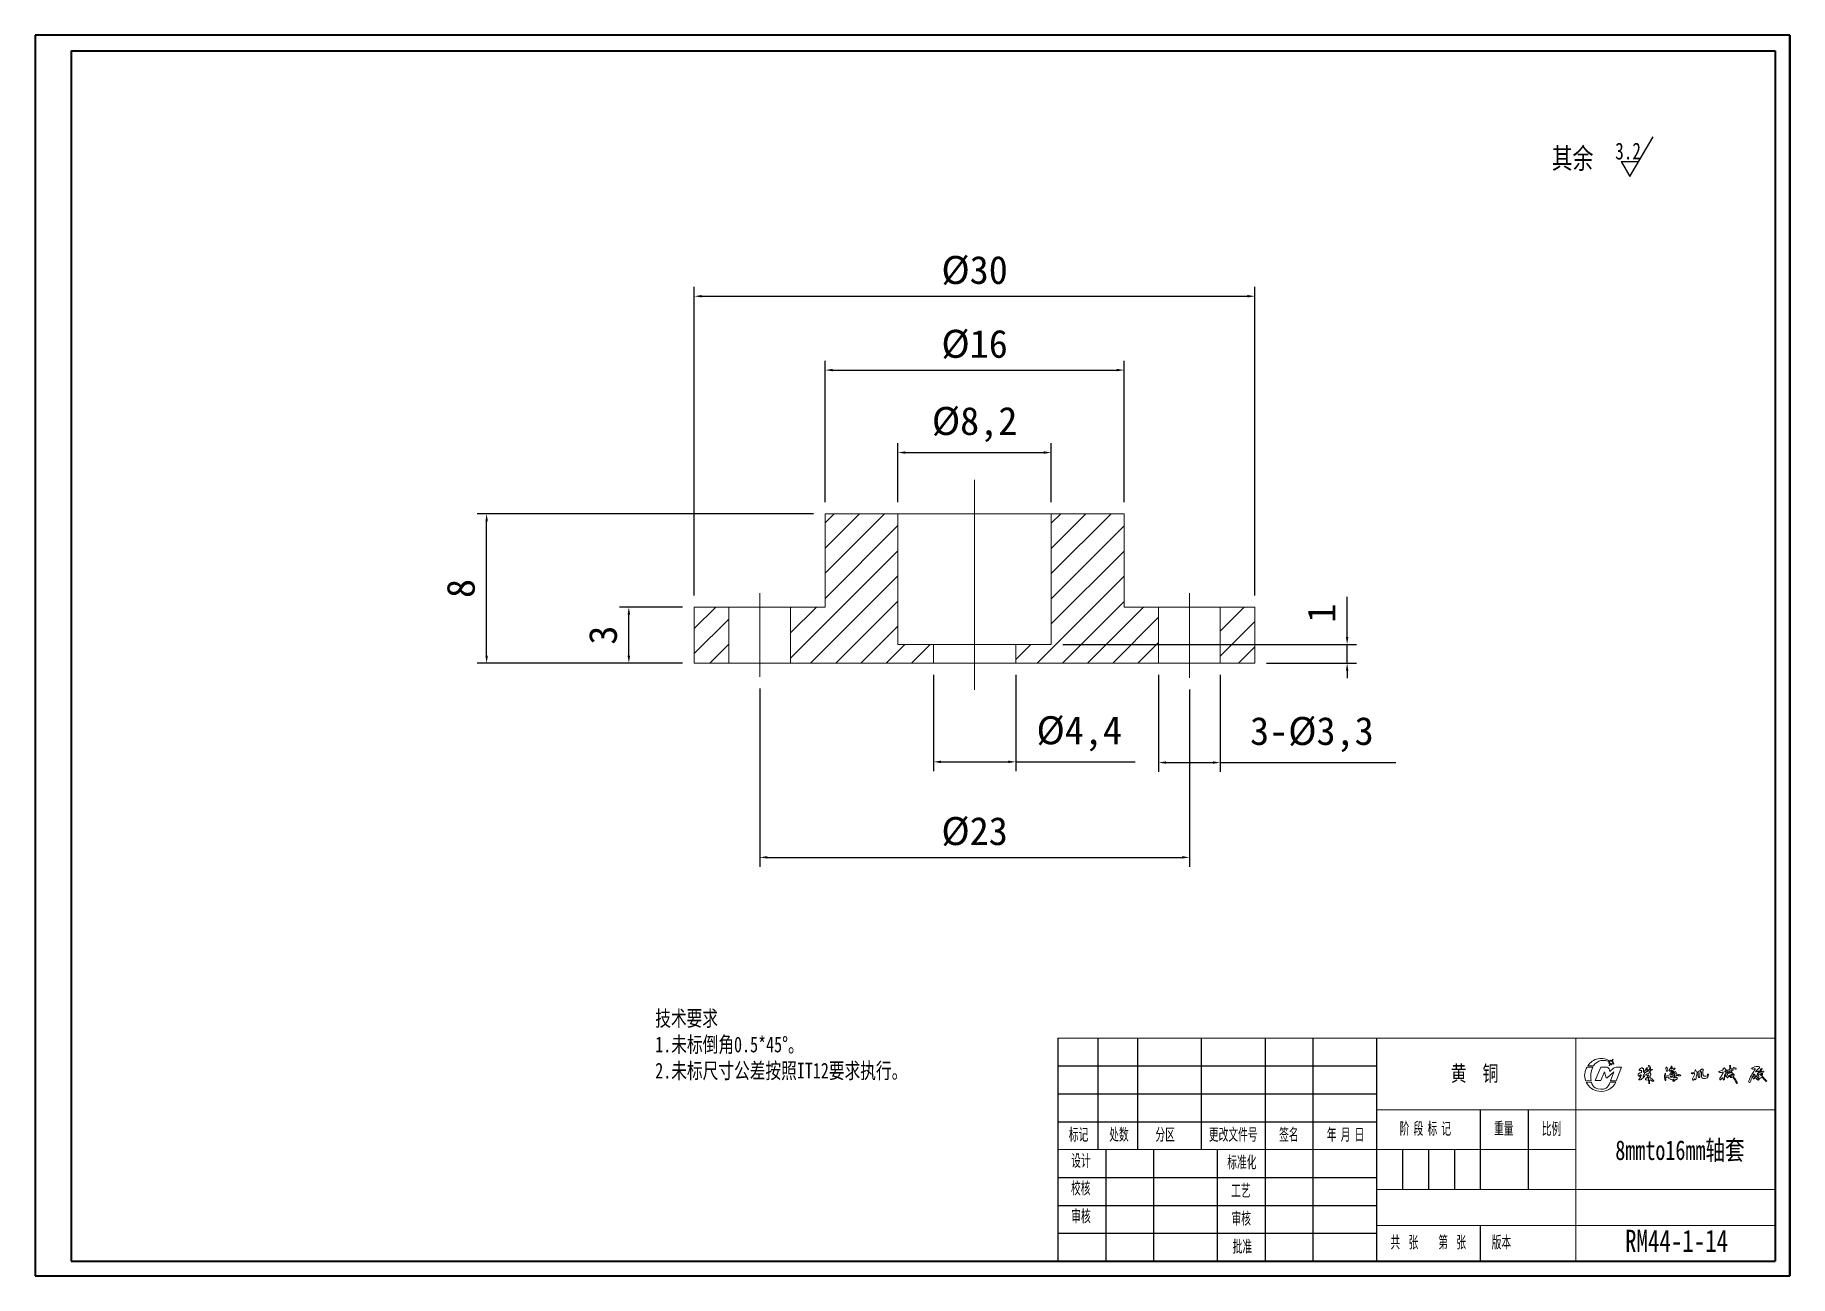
# Model space of a CAD drawing. Header units: millimetres. Extents: x 2140.8 to 2234.7, y 7.7 to 74.1.
import ezdxf

# ---------------------------------------------------------------- set-up
doc = ezdxf.new("R2010")
doc.units = ezdxf.units.MM
doc.header["$PDSIZE"] = -1
doc.linetypes.add('ACAD_ISO04W100', pattern=[30, 24, -3, 0, -3])
for name, color, linetype in [('10', 7, 'Continuous'), ('5', 7, 'Continuous'), ('9', 7, 'Continuous')]:
    doc.layers.add(name, color=color, linetype=linetype)
doc.layers.add('中心线', color=6, linetype='ACAD_ISO04W100', lineweight=0)
doc.layers.add('尺寸线', color=100, linetype='Continuous', lineweight=5)
doc.styles.add('SLDTEXTSTYLE1', font='TXT', dxfattribs={"width": 0.6, "bigfont": 'bigfont'})
doc.dimstyles.new('Annotative', dxfattribs={"dimscale": 0, "dimtxt": 2.5, "dimasz": 2.5, "dimexe": 1.25, "dimexo": 0.625, "dimtad": 1, "dimtxsty": 'Standard', "dimcen": 2.5, "dimadec": 0, "dimazin": 0, "dimtfac": 1, "dimtmove": 0, "dimatfit": 3, "dimfxl": 1, "dimarcsym": 0})

# ---------------------------------------------------------------- blocks, each defined once
blk = doc.blocks.new('*D104')
at = {"layer": 'Defpoints', "color": 0, "transparency": 16777216}
for p in [(2199.077, 56.2), (2183.077, 48.512), (2199.077, 48.512)]:
    blk.add_point(p, dxfattribs=at)
at = {"layer": '尺寸线', "color": 0, "lineweight": -2, "transparency": 16777216}
for p, q in [((2183.077, 49.137), (2183.077, 56.7)), ((2199.077, 49.137), (2199.077, 56.7)), ((2183.477, 56.2), (2198.677, 56.2))]:
    blk.add_line(p, q, dxfattribs=at)
at = {"layer": '尺寸线', "color": 0, "transparency": 16777216}
for points in [[(2183.477, 56.267), (2183.477, 56.133), (2183.077, 56.2)], [(2198.677, 56.267), (2198.677, 56.133), (2199.077, 56.2)]]:
    blk.add_solid(points, dxfattribs=at)
at = {"layer": '尺寸线', "color": 0, "transparency": 16777216, "insert": (2191.077, 57.575), "char_height": 1.5, "attachment_point": 5}
blk.add_mtext('%%C16', dxfattribs=at)
blk = doc.blocks.new('*D105')
at = {"layer": 'Defpoints', "color": 0, "transparency": 16777216}
for p in [(2195.177, 51.785), (2186.977, 48.512), (2195.177, 48.512)]:
    blk.add_point(p, dxfattribs=at)
at = {"layer": '尺寸线', "color": 0, "lineweight": -2, "transparency": 16777216}
for p, q in [((2186.977, 49.137), (2186.977, 52.285)), ((2187.377, 51.785), (2194.777, 51.785)), ((2195.177, 49.137), (2195.177, 52.285))]:
    blk.add_line(p, q, dxfattribs=at)
at = {"layer": '尺寸线', "color": 0, "transparency": 16777216}
for points in [[(2187.377, 51.852), (2187.377, 51.718), (2186.977, 51.785)], [(2194.777, 51.852), (2194.777, 51.718), (2195.177, 51.785)]]:
    blk.add_solid(points, dxfattribs=at)
at = {"layer": '尺寸线', "color": 0, "transparency": 16777216, "insert": (2191.077, 53.285), "char_height": 1.5, "attachment_point": 5}
blk.add_mtext('%%C8,2', dxfattribs=at)
blk = doc.blocks.new('*D108')
at = {"layer": 'Defpoints', "color": 0, "transparency": 16777216}
for p in [(2188.877, 40.512), (2193.277, 40.512), (2193.277, 35.228)]:
    blk.add_point(p, dxfattribs=at)
at = {"layer": '尺寸线', "color": 0, "lineweight": -2, "transparency": 16777216}
for p, q in [((2188.877, 39.887), (2188.877, 34.728)), ((2193.277, 39.887), (2193.277, 34.728)), ((2189.277, 35.228), (2192.877, 35.228)), ((2193.277, 35.228), (2199.677, 35.228))]:
    blk.add_line(p, q, dxfattribs=at)
at = {"layer": '尺寸线', "color": 0, "transparency": 16777216}
for points in [[(2189.277, 35.295), (2189.277, 35.161), (2188.877, 35.228)], [(2192.877, 35.295), (2192.877, 35.161), (2193.277, 35.228)]]:
    blk.add_solid(points, dxfattribs=at)
at = {"layer": '尺寸线', "color": 0, "transparency": 16777216, "insert": (2196.677, 36.728), "char_height": 1.5, "attachment_point": 5}
blk.add_mtext('%%C4,4', dxfattribs=at)
blk = doc.blocks.new('*D106')
at = {"layer": 'Defpoints', "color": 0, "transparency": 16777216}
for p in [(2200.927, 40.512), (2204.227, 40.512), (2204.227, 35.189)]:
    blk.add_point(p, dxfattribs=at)
at = {"layer": '尺寸线', "color": 0, "lineweight": -2, "transparency": 16777216}
for p, q in [((2200.927, 39.887), (2200.927, 34.689)), ((2204.227, 39.887), (2204.227, 34.689)), ((2201.327, 35.189), (2203.827, 35.189)), ((2204.227, 35.189), (2213.627, 35.189))]:
    blk.add_line(p, q, dxfattribs=at)
at = {"layer": '尺寸线', "color": 0, "transparency": 16777216}
for points in [[(2201.327, 35.256), (2201.327, 35.123), (2200.927, 35.189)], [(2203.827, 35.256), (2203.827, 35.123), (2204.227, 35.189)]]:
    blk.add_solid(points, dxfattribs=at)
at = {"layer": '尺寸线', "color": 0, "transparency": 16777216, "insert": (2209.127, 36.689), "char_height": 1.5, "attachment_point": 5}
blk.add_mtext('3-%%C3,3', dxfattribs=at)
blk = doc.blocks.new('*D112')
at = {"layer": 'Defpoints', "color": 0, "transparency": 16777216}
for p in [(2179.577, 39.778), (2202.577, 39.731), (2202.577, 30.116)]:
    blk.add_point(p, dxfattribs=at)
at = {"layer": '尺寸线', "color": 0, "lineweight": -2, "transparency": 16777216}
for p, q in [((2179.577, 39.153), (2179.577, 29.616)), ((2202.577, 39.106), (2202.577, 29.616)), ((2179.977, 30.116), (2202.177, 30.116))]:
    blk.add_line(p, q, dxfattribs=at)
at = {"layer": '尺寸线', "color": 0, "transparency": 16777216}
for points in [[(2179.977, 30.182), (2179.977, 30.049), (2179.577, 30.116)], [(2202.177, 30.182), (2202.177, 30.049), (2202.577, 30.116)]]:
    blk.add_solid(points, dxfattribs=at)
at = {"layer": '尺寸线', "color": 0, "transparency": 16777216, "insert": (2191.077, 31.491), "char_height": 1.5, "attachment_point": 5}
blk.add_mtext('%%C23', dxfattribs=at)
blk = doc.blocks.new('*D111')
at = {"layer": 'Defpoints', "color": 0, "transparency": 16777216}
for p in [(2206.077, 60.154), (2176.077, 43.512), (2206.077, 43.512)]:
    blk.add_point(p, dxfattribs=at)
at = {"layer": '尺寸线', "color": 0, "lineweight": -2, "transparency": 16777216}
for p, q in [((2176.077, 44.137), (2176.077, 60.654)), ((2176.477, 60.154), (2205.677, 60.154)), ((2206.077, 44.137), (2206.077, 60.654))]:
    blk.add_line(p, q, dxfattribs=at)
at = {"layer": '尺寸线', "color": 0, "transparency": 16777216}
for points in [[(2176.477, 60.221), (2176.477, 60.087), (2176.077, 60.154)], [(2205.677, 60.221), (2205.677, 60.087), (2206.077, 60.154)]]:
    blk.add_solid(points, dxfattribs=at)
at = {"layer": '尺寸线', "color": 0, "transparency": 16777216, "insert": (2191.077, 61.529), "char_height": 1.5, "attachment_point": 5}
blk.add_mtext('%%C30', dxfattribs=at)
blk = doc.blocks.new('*D117')
at = {"layer": 'Defpoints', "color": 0, "transparency": 16777216}
for p in [(2164.963, 48.512), (2183.077, 48.512), (2176.077, 40.512)]:
    blk.add_point(p, dxfattribs=at)
at = {"layer": '尺寸线', "color": 0, "lineweight": -2, "transparency": 16777216}
for p, q in [((2182.452, 48.512), (2164.463, 48.512)), ((2164.963, 40.912), (2164.963, 48.112)), ((2175.452, 40.512), (2164.463, 40.512))]:
    blk.add_line(p, q, dxfattribs=at)
at = {"layer": '尺寸线', "color": 0, "transparency": 16777216}
for points in [[(2164.897, 48.112), (2165.03, 48.112), (2164.963, 48.512)], [(2164.897, 40.912), (2165.03, 40.912), (2164.963, 40.512)]]:
    blk.add_solid(points, dxfattribs=at)
at = {"layer": '尺寸线', "color": 0, "transparency": 16777216, "insert": (2163.588, 44.512), "char_height": 1.5, "attachment_point": 5, "rotation": 90}
blk.add_mtext('8', dxfattribs=at)
blk = doc.blocks.new('*D118')
at = {"layer": 'Defpoints', "color": 0, "transparency": 16777216}
for p in [(2172.573, 43.512), (2176.077, 43.512), (2176.077, 40.512)]:
    blk.add_point(p, dxfattribs=at)
at = {"layer": '尺寸线', "color": 0, "lineweight": -2, "transparency": 16777216}
for p, q in [((2175.452, 43.512), (2172.073, 43.512)), ((2172.573, 40.912), (2172.573, 43.112)), ((2175.452, 40.512), (2172.073, 40.512))]:
    blk.add_line(p, q, dxfattribs=at)
at = {"layer": '尺寸线', "color": 0, "transparency": 16777216}
for points in [[(2172.507, 43.112), (2172.64, 43.112), (2172.573, 43.512)], [(2172.507, 40.912), (2172.64, 40.912), (2172.573, 40.512)]]:
    blk.add_solid(points, dxfattribs=at)
at = {"layer": '尺寸线', "color": 0, "transparency": 16777216, "insert": (2171.198, 42.012), "char_height": 1.5, "attachment_point": 5, "rotation": 90}
blk.add_mtext('3', dxfattribs=at)
blk = doc.blocks.new('*D116')
at = {"layer": 'Defpoints', "color": 0, "transparency": 16777216}
for p in [(2195.177, 41.512), (2211.013, 41.512), (2206.077, 40.512)]:
    blk.add_point(p, dxfattribs=at)
at = {"layer": '尺寸线', "color": 0, "lineweight": -2, "transparency": 16777216}
for p, q in [((2211.013, 41.912), (2211.013, 44.062)), ((2195.802, 41.512), (2211.513, 41.512)), ((2211.013, 40.512), (2211.013, 41.512)), ((2206.702, 40.512), (2211.513, 40.512)), ((2211.013, 40.112), (2211.013, 39.712))]:
    blk.add_line(p, q, dxfattribs=at)
at = {"layer": '尺寸线', "color": 0, "transparency": 16777216}
for points in [[(2210.947, 41.912), (2211.08, 41.912), (2211.013, 41.512)], [(2210.947, 40.112), (2211.08, 40.112), (2211.013, 40.512)]]:
    blk.add_solid(points, dxfattribs=at)
at = {"layer": '尺寸线', "color": 0, "transparency": 16777216, "insert": (2209.638, 43.187), "char_height": 1.5, "attachment_point": 5, "rotation": 90}
blk.add_mtext('1', dxfattribs=at)

msp = doc.modelspace()

# ---------------------------------------------------------------- hatches: boundary and pattern name
h = msp.add_hatch()
h.set_pattern_fill('ANSI31', color=4, scale=0.3)
h.paths.add_polyline_path([(2186.977, 48.512), (2183.077, 48.512), (2183.077, 43.512), (2181.227, 43.512), (2181.227, 40.512), (2188.877, 40.512), (2188.877, 41.512), (2186.977, 41.512)])
h.paths.add_polyline_path([(2177.927, 43.512), (2176.077, 43.512), (2176.077, 40.512), (2177.927, 40.512)])
h.paths.add_polyline_path([(2200.927, 43.512), (2199.077, 43.512), (2199.077, 48.512), (2195.177, 48.512), (2195.177, 41.512), (2193.277, 41.512), (2193.277, 40.512), (2200.927, 40.512)])
h.paths.add_polyline_path([(2206.077, 43.512), (2204.227, 43.512), (2204.227, 40.512), (2206.077, 40.512)])

# ---------------------------------------------------------------- linework, layer by layer
for p, q in [((2226.149, 66.566), (2227.394, 68.683)), ((2225.679, 67.364), (2226.149, 66.566)), ((2225.679, 67.364), (2226.618, 67.364))]:
    msp.add_line(p, q)
at = {"color": 7, "linetype": 'Continuous', "lineweight": 15}
for p, q in [((2183.077, 43.512), (2183.077, 48.512)), ((2183.077, 48.512), (2186.977, 48.512)), ((2186.977, 41.512), (2186.977, 48.512)), ((2186.977, 48.512), (2195.177, 48.512)), ((2195.177, 48.512), (2195.177, 41.512)), ((2195.177, 48.512), (2199.077, 48.512)), ((2199.077, 48.512), (2199.077, 43.512)), ((2176.077, 40.512), (2176.077, 43.512)), ((2176.077, 43.512), (2183.077, 43.512)), ((2177.927, 43.512), (2177.927, 40.512)), ((2181.227, 43.512), (2177.927, 43.512)), ((2181.227, 40.512), (2181.227, 43.512)), ((2199.077, 43.512), (2200.927, 43.512)), ((2200.927, 43.512), (2204.227, 43.512)), ((2200.927, 40.512), (2200.927, 43.512)), ((2204.227, 43.512), (2204.227, 40.512)), ((2204.227, 43.512), (2206.077, 43.512)), ((2206.077, 43.512), (2206.077, 40.512)), ((2186.977, 41.512), (2188.877, 41.512)), ((2188.877, 40.512), (2188.877, 41.512)), ((2188.877, 41.512), (2193.277, 41.512)), ((2193.277, 41.512), (2193.277, 40.512)), ((2193.277, 41.512), (2195.177, 41.512)), ((2188.877, 40.512), (2176.077, 40.512)), ((2177.927, 40.512), (2181.227, 40.512)), ((2193.277, 40.512), (2188.877, 40.512)), ((2200.927, 40.512), (2193.277, 40.512)), ((2204.227, 40.512), (2200.927, 40.512)), ((2206.077, 40.512), (2204.227, 40.512))]:
    msp.add_line(p, q, dxfattribs=at)
at = {"layer": '10', "color": 7, "lineweight": 15}
for p, q in [((2223.255, 20.441), (2223.255, 14.47)), ((2212.593, 16.603), (2233.918, 16.603)), ((2195.533, 14.47), (2223.255, 14.47)), ((2223.255, 14.47), (2223.255, 8.499)), ((2212.593, 12.338), (2233.918, 12.338)), ((2212.593, 10.415), (2233.918, 10.415))]:
    msp.add_line(p, q, dxfattribs=at)
at = {"layer": '5', "color": 7, "lineweight": 15}
for p, q in [((2195.533, 20.441), (2233.918, 20.441)), ((2195.533, 20.441), (2233.918, 20.441)), ((2223.853, 18.887), (2224.162, 18.887)), ((2224.199, 18.959), (2223.9, 18.959)), ((2224.286, 18.162), (2224.583, 18.883)), ((2224.583, 18.883), (2224.886, 18.883)), ((2225.005, 19.1), (2225.072, 19.145)), ((2225.089, 19.094), (2225.006, 19.094)), ((2225.028, 18.787), (2225.068, 18.646)), ((2225.042, 18.978), (2225.089, 19.094)), ((2225.131, 19.073), (2225.047, 18.975)), ((2225.068, 18.646), (2225.271, 18.835)), ((2225.095, 19.193), (2225.104, 19.256)), ((2225.118, 19.259), (2225.153, 19.198)), ((2225.169, 19.007), (2225.131, 19.073)), ((2225.153, 19.198), (2225.245, 19.311)), ((2225.281, 19.044), (2225.183, 19.078)), ((2225.183, 19.078), (2225.183, 19.011)), ((2225.25, 19.308), (2225.194, 19.178)), ((2225.194, 19.178), (2225.266, 19.177)), ((2225.268, 19.171), (2225.214, 19.131)), ((2225.214, 19.131), (2225.288, 19.056)), ((2225.404, 18.883), (2225.704, 18.883)), ((2225.704, 18.883), (2225.405, 18.16)), ((2228.08, 18.88), (2228.098, 18.89)), ((2228.098, 18.89), (2228.117, 18.88)), ((2228.348, 18.831), (2228.345, 18.809)), ((2228.382, 18.86), (2228.348, 18.831)), ((2228.365, 18.941), (2228.386, 18.937)), ((2231.136, 18.763), (2231.137, 18.811)), ((2231.476, 18.948), (2231.483, 18.967)), ((2231.486, 18.927), (2231.476, 18.948)), ((2231.496, 18.858), (2231.486, 18.927)), ((2231.558, 18.789), (2231.574, 18.774)), ((2231.703, 18.861), (2231.693, 18.84)), ((2231.693, 18.84), (2231.71, 18.82)), ((2231.834, 18.804), (2231.825, 18.828)), ((2233.204, 18.815), (2233.218, 18.797)), ((2224.078, 18.163), (2223.771, 18.161)), ((2223.814, 18.082), (2224.09, 18.082)), ((2224.584, 18.162), (2224.286, 18.162)), ((2224.786, 18.639), (2224.584, 18.162)), ((2224.872, 18.313), (2224.786, 18.639)), ((2224.935, 18.313), (2224.872, 18.313)), ((2225.294, 18.629), (2224.935, 18.313)), ((2225.083, 18.082), (2225.386, 18.082)), ((2225.106, 18.16), (2225.294, 18.629)), ((2225.405, 18.16), (2225.106, 18.16)), ((2226.624, 18.205), (2226.63, 18.224)), ((2226.693, 18.463), (2226.685, 18.452)), ((2226.724, 18.414), (2226.71, 18.371)), ((2226.72, 18.343), (2226.755, 18.446)), ((2226.746, 18.593), (2226.764, 18.604)), ((2226.774, 18.693), (2226.756, 18.703)), ((2226.881, 18.608), (2226.901, 18.605)), ((2226.886, 18.404), (2226.899, 18.421)), ((2226.899, 18.421), (2226.921, 18.419)), ((2226.996, 18.204), (2226.982, 18.22)), ((2227.005, 18.465), (2227.004, 18.485)), ((2227.025, 18.457), (2227.005, 18.465)), ((2227.034, 18.733), (2227.043, 18.716)), ((2227.136, 18.445), (2227.124, 18.458)), ((2227.128, 18.306), (2227.133, 18.214)), ((2227.141, 18.33), (2227.141, 18.344)), ((2227.148, 18.171), (2227.141, 18.33)), ((2227.164, 18.006), (2227.153, 18.022)), ((2227.179, 18.693), (2227.16, 18.701)), ((2227.204, 18.03), (2227.203, 18.011)), ((2227.268, 18.718), (2227.249, 18.709)), ((2227.431, 18.154), (2227.423, 18.138)), ((2228.034, 18.552), (2228.049, 18.561)), ((2228.053, 18.172), (2228.035, 18.174)), ((2228.052, 18.315), (2228.05, 18.295)), ((2228.07, 18.327), (2228.052, 18.315)), ((2228.066, 18.188), (2228.053, 18.172)), ((2228.228, 18.341), (2228.214, 18.354)), ((2228.228, 18.319), (2228.228, 18.341)), ((2228.359, 18.501), (2228.366, 18.492)), ((2228.405, 18.642), (2228.372, 18.515)), ((2228.385, 18.342), (2228.396, 18.359)), ((2228.395, 18.706), (2228.389, 18.722)), ((2228.403, 18.403), (2228.418, 18.413)), ((2228.405, 18.558), (2228.417, 18.614)), ((2228.443, 18.569), (2228.418, 18.551)), ((2228.428, 18.543), (2228.441, 18.553)), ((2228.449, 18.554), (2228.458, 18.546)), ((2228.452, 18.145), (2228.452, 18.165)), ((2228.532, 18.497), (2228.525, 18.451)), ((2228.539, 18.424), (2228.552, 18.526)), ((2228.603, 18.226), (2228.584, 18.22)), ((2228.673, 18.256), (2228.666, 18.236)), ((2228.678, 18.312), (2228.687, 18.297)), ((2228.865, 18.447), (2228.862, 18.426)), ((2229.435, 18.538), (2229.424, 18.55)), ((2229.542, 18.538), (2229.514, 18.524)), ((2229.542, 18.191), (2229.524, 18.186)), ((2229.609, 18.541), (2229.59, 18.552)), ((2229.624, 18.264), (2229.604, 18.265)), ((2229.612, 18.515), (2229.609, 18.541)), ((2229.628, 18.237), (2229.624, 18.264)), ((2229.632, 18.725), (2229.637, 18.748)), ((2229.637, 18.748), (2229.659, 18.748)), ((2229.674, 18.226), (2229.653, 18.215)), ((2229.738, 18.625), (2229.757, 18.606)), ((2229.804, 18.656), (2229.799, 18.633)), ((2229.836, 18.335), (2229.859, 18.333)), ((2229.903, 18.601), (2229.915, 18.621)), ((2229.948, 18.655), (2229.964, 18.644)), ((2231.019, 18.219), (2231.002, 18.202)), ((2231.137, 18.311), (2231.133, 18.333)), ((2231.179, 18.213), (2231.166, 18.196)), ((2231.239, 18.615), (2231.257, 18.608)), ((2231.271, 18.537), (2231.255, 18.532)), ((2231.294, 18.745), (2231.294, 18.725)), ((2231.362, 18.628), (2231.306, 18.569)), ((2231.344, 18.368), (2231.325, 18.379)), ((2231.367, 18.314), (2231.346, 18.319)), ((2231.356, 18.555), (2231.388, 18.589)), ((2231.476, 18.683), (2231.42, 18.666)), ((2231.47, 18.638), (2231.5, 18.643)), ((2231.477, 18.437), (2231.472, 18.458)), ((2231.474, 18.562), (2231.474, 18.58)), ((2231.585, 18.701), (2231.476, 18.683)), ((2231.502, 18.376), (2231.485, 18.366)), ((2231.538, 18.415), (2231.502, 18.376)), ((2231.505, 18.642), (2231.524, 18.624)), ((2231.528, 18.368), (2231.564, 18.375)), ((2231.551, 18.48), (2231.548, 18.475)), ((2231.549, 18.575), (2231.573, 18.581)), ((2231.64, 18.512), (2231.643, 18.488)), ((2231.643, 18.488), (2231.663, 18.471)), ((2231.678, 18.533), (2231.699, 18.528)), ((2231.704, 18.418), (2231.692, 18.4)), ((2231.893, 18.012), (2231.872, 18.007)), ((2232.834, 18.485), (2232.828, 18.502)), ((2232.83, 18.332), (2232.834, 18.355)), ((2232.859, 18.297), (2232.83, 18.332)), ((2232.872, 18.632), (2232.894, 18.628)), ((2232.948, 18.297), (2232.93, 18.282)), ((2232.975, 18.553), (2232.966, 18.529)), ((2233.13, 18.554), (2233.108, 18.555)), ((2233.161, 18.672), (2233.152, 18.649)), ((2233.152, 18.649), (2233.16, 18.632)), ((2233.293, 18.666), (2233.309, 18.648))]:
    msp.add_line(p, q, dxfattribs=at)
for centre, radius, start, end in [((2224.573, 18.439), 0.848, 148.10678, 199.0712), ((2224.606, 18.52), 0.832, 53.99854, 148.11308), ((2225.079, 18.413), 1.032, 152.64769, 194.03749), ((2224.726, 18.626), 0.623, 56.30183, 147.72417), ((2224.896, 18.745), 0.139, 17.84837, 94.25997), ((2225.006, 19.097), 0.00295, 123.59808, 270), ((2225.045, 18.977), 0.00295, 158.25924, 319.48501), ((2225.111, 19.255), 0.00738, 30.5695, 172.24527), ((2225.175, 19.011), 0.00738, 210.0475, 359.33925), ((2225.247, 19.309), 0.00295, 336.84757, 141.15035), ((2225.266, 19.174), 0.00295, 306.89987, 88.42974), ((2225.421, 18.628), 0.256, 93.88116, 125.93911), ((2225.283, 19.051), 0.00738, 250.62338, 44.9943), ((2226.697, 18.769), 0.0285, 90.16643, 177.15274), ((2226.756, 18.759), 0.0696, 95.00357, 146.77594), ((2226.786, 18.798), 0.0478, 40.56591, 139.98771), ((2226.691, 18.565), 0.295, 55.36323, 63.54781), ((2227.07, 18.899), 0.231, 203.40216, 213.911), ((2227.184, 18.641), 0.232, 131.13318, 152.18921), ((2227.067, 18.81), 0.0362, 71.26752, 170.74483), ((2226.862, 18.924), 0.243, 321.3255, 331.19696), ((2227.053, 18.828), 0.0307, 316.66988, 32.3132), ((2227.148, 18.948), 0.0276, 66.69586, 147.69693), ((2227.119, 18.92), 0.0428, 25.63936, 82.80869), ((2226.953, 18.814), 0.239, 356.13915, 31.29985), ((2227.155, 18.892), 0.0806, 12.6009, 87.89792), ((2227.148, 18.79), 0.0445, 288.53917, 10.41098), ((2227.098, 18.841), 0.152, 346.7386, 26.84101), ((2227.297, 18.797), 0.0513, 169.41921, 216.93768), ((2228.174, 18.844), 0.101, 159.05098, 196.84599), ((2228.384, 18.824), 0.307, 181.72603, 206.7303), ((2228.156, 18.88), 0.0394, 179.85433, 247.00262), ((2227.977, 18.746), 0.191, 4.16649, 30.95386), ((2228.484, 18.675), 0.234, 144.34957, 170.68907), ((2226.975, 19.55), 1.512, 330.76649, 333.99261), ((2227.237, 19.56), 1.286, 328.44852, 331.21479), ((2228.377, 18.863), 0.0627, 239.46341, 298.59173), ((2228.342, 18.909), 0.0634, 309.16772, 348.94294), ((2227.973, 18.724), 0.465, 21.79876, 27.21515), ((2228.41, 18.872), 0.0636, 267.65225, 307.84646), ((2228.509, 18.601), 0.228, 94.04097, 105.21873), ((2228.604, 18.421), 0.423, 99.23738, 105.30645), ((2228.533, 18.796), 0.0424, 29.98959, 85.48529), ((2228.442, 18.859), 0.134, 315.36404, 341.91805), ((2230.023, 18.737), 0.0509, 345.38413, 144.80873), ((2231.197, 18.775), 0.0695, 92.38317, 148.90354), ((2231.158, 18.774), 0.0791, 29.05936, 62.6982), ((2231.084, 18.602), 0.254, 34.18843, 55.84857), ((2231.493, 18.937), 0.0315, 21.32184, 108.17619), ((2232.059, 18.91), 0.565, 185.35467, 190.09043), ((2231.465, 18.792), 0.0424, 323.57903, 26.99106), ((2231.381, 18.867), 0.162, 356.92747, 29.94288), ((2231.88, 18.893), 0.339, 185.74219, 197.75807), ((2231.552, 18.905), 0.133, 279.60894, 299.35701), ((2231.631, 18.732), 0.0585, 35.28434, 103.784), ((2231.72, 18.685), 0.177, 53.71884, 95.69989), ((2231.841, 18.947), 0.182, 224.06332, 255.8517), ((2231.774, 18.832), 0.0663, 289.88514, 334.75238), ((2232.956, 18.34), 0.576, 103.38514, 121.96981), ((2232.715, 18.867), 0.0747, 211.526, 265.05364), ((2232.764, 18.919), 0.138, 246.3551, 266.49125), ((2232.837, 18.591), 0.207, 93.92541, 113.05638), ((2232.84, 18.747), 0.0537, 57.68166, 109.54099), ((2232.96, 18.511), 0.412, 86.6853, 109.38389), ((2233.082, 18.564), 0.312, 133.02447, 141.47338), ((2233, 18.775), 0.148, 59.89747, 96.25219), ((2232.921, 18.94), 0.181, 291.36547, 320.75735), ((2233.043, 18.868), 0.0464, 292.93388, 49.26034), ((2233.207, 18.761), 0.0545, 93.49946, 166.2315), ((2233.063, 18.822), 0.157, 317.14152, 350.82555), ((2224.58, 18.427), 0.84, 204.25819, 263.22268), ((2224.514, 18.142), 0.428, 188.07778, 239.36943), ((2224.617, 18.425), 0.843, 260.74299, 335.98713), ((2224.38, 18.305), 0.738, 312.06403, 342.41098), ((2226.647, 18.48), 0.0642, 111.73471, 250.43201), ((2226.475, 18.876), 0.368, 293.74076, 304.37866), ((2226.682, 18.531), 0.331, 259.91518, 270.87813), ((2226.534, 18.228), 0.212, 52.03613, 64.44068), ((2227.226, 17.793), 0.735, 135.77997, 144.14487), ((2226.696, 18.714), 0.0623, 115.88205, 173.9154), ((2226.688, 18.799), 0.0944, 235.55963, 273.09561), ((2226.947, 18.704), 0.418, 227.57647, 233.63482), ((2226.755, 18.459), 0.135, 94.00789, 122.49705), ((2226.709, 18.449), 0.025, 171.39316, 285.58996), ((2226.681, 18.282), 0.0826, 274.20871, 318.69402), ((2226.728, 18.831), 0.131, 254.45682, 282.35154), ((2226.712, 18.454), 0.0215, 67.96471, 152.63215), ((2226.703, 18.374), 0.00795, 236.67345, 342.78491), ((2226.628, 18.372), 0.097, 317.34984, 342.87309), ((2226.716, 18.416), 0.00795, 342.78491, 91.18323), ((2226.691, 18.589), 0.119, 284.42988, 294.48738), ((2226.741, 18.47), 0.0108, 338.4925, 93.47325), ((2226.998, 18.035), 0.319, 123.39982, 142.88236), ((2226.734, 18.451), 0.022, 345.40153, 40.67624), ((2226.65, 18.645), 0.121, 340.21454, 1.49825), ((2226.674, 18.677), 0.102, 343.75878, 9.03261), ((2226.487, 18.866), 0.657, 300.69424, 306.31765), ((2226.763, 18.468), 0.121, 317.22654, 337.38014), ((2226.856, 18.418), 0.0327, 262.75607, 335.03996), ((2227.045, 18.681), 0.179, 170.36434, 204.19773), ((2226.795, 18.756), 0.0854, 328.87571, 9.96208), ((2226.801, 18.48), 0.0943, 321.28638, 0.14287), ((2227.05, 18.164), 0.245, 125.14715, 135.17814), ((2226.932, 18.489), 0.0379, 96.06335, 192.77441), ((2226.795, 18.663), 0.121, 331.4243, 351.08691), ((2226.894, 18.396), 0.035, 295.09104, 39.4683), ((2226.969, 18.623), 0.0581, 117.42123, 158.79048), ((2226.98, 18.527), 0.0689, 90.76751, 143.3679), ((2226.885, 18.544), 0.0466, 338.26911, 30.74864), ((2226.997, 18.665), 0.0556, 126.9119, 170.0414), ((2226.697, 18.837), 0.295, 334.47962, 342.72974), ((2226.91, 18.749), 0.168, 294.24208, 316.26159), ((2226.771, 18.286), 0.221, 342.7667, 353.93769), ((2227.026, 18.25), 0.0374, 96.00648, 160.44021), ((2227.057, 18.465), 0.268, 256.86891, 284.61724), ((2227.078, 18.399), 0.114, 99.81165, 131.03223), ((2226.727, 18.578), 0.414, 315.43317, 324.4382), ((2227.074, 18.53), 0.0873, 235.83347, 305.07277), ((2227.249, 18.418), 0.305, 127.31067, 135.32762), ((2227.156, 18.7), 0.126, 145.51709, 164.82413), ((2227.111, 18.585), 0.147, 93.20974, 117.52757), ((2227.087, 18.483), 0.0398, 72.56929, 135.4047), ((2227.026, 18.764), 0.11, 290.38055, 312.91964), ((2228.381, 17.264), 1.698, 138.66815, 140.81882), ((2227.102, 18.589), 0.0679, 267.43343, 338.97668), ((2227.108, 18.768), 0.0848, 264.95169, 308.03305), ((2227.151, 18.668), 0.0808, 81.92744, 126.67163), ((2227.032, 18.46), 0.105, 314.20692, 351.58046), ((2227.091, 18.342), 0.0275, 312.80177, 359.72413), ((2227.12, 18.324), 0.01, 191.77564, 274.76943), ((2227.131, 18.338), 0.0121, 30.37273, 163.99607), ((2227.12, 18.306), 0.00795, 3.57579, 82.82114), ((2227.126, 18.214), 0.00795, 264.40984, 3.57579), ((2226.398, 18.073), 0.756, 356.16, 7.45446), ((2227.171, 18.105), 0.0992, 265.92367, 288.99747), ((2228.477, 18.388), 1.323, 169.54971, 172.32807), ((2226.982, 18.67), 0.199, 347.61238, 6.50537), ((2227.318, 18.142), 0.125, 152.93266, 192.2151), ((2227.259, 18.063), 0.0644, 170.8204, 210.91739), ((2227.016, 18.094), 0.181, 353.48882, 6.8611), ((2227.222, 18.159), 0.0424, 53.29979, 111.01202), ((2227.345, 18.355), 0.134, 166.95309, 194.40932), ((2226.715, 18.605), 0.545, 336.20184, 340.66322), ((2227.416, 18.591), 0.336, 233.13321, 244.16571), ((2227.322, 18.571), 0.0934, 159.46151, 185.23184), ((2227.379, 18.691), 0.198, 220.65354, 233.05021), ((2227.271, 18.432), 0.0424, 130.87673, 189.16745), ((2227.568, 18.588), 0.334, 166.56195, 177.22767), ((2227.359, 18.671), 0.117, 161.24927, 183.02782), ((2227.22, 18.514), 0.0555, 294.8967, 339.12946), ((2227.213, 18.033), 0.163, 40.42099, 78.10447), ((2227.288, 18.897), 0.135, 256.37479, 283.87397), ((2226.792, 18.365), 0.497, 15.08818, 19.81229), ((2227.279, 18.839), 0.122, 264.49128, 284.4301), ((2226.972, 17.767), 0.6, 40.12015, 60.26806), ((2226.804, 19.455), 0.892, 304.54577, 308.42677), ((2227.329, 18.719), 0.0481, 52.06811, 100.59966), ((2227.381, 18.188), 0.0651, 227.82776, 309.58112), ((2228.099, 18.372), 0.109, 172.67696, 206.24608), ((2227.562, 18.498), 0.444, 345.35926, 353.68154), ((2228.721, 18.41), 0.725, 186.8083, 198.94544), ((2228.15, 18.414), 0.152, 150.43685, 166.48195), ((2227.754, 18.588), 0.282, 339.33731, 352.68595), ((2228.139, 18.431), 0.105, 165.44538, 199.15041), ((2227.913, 18.523), 0.142, 332.22312, 15.46446), ((2227.866, 19.334), 0.953, 280.54822, 288.24676), ((2227.828, 18.208), 0.238, 355.24294, 21.39194), ((2228.035, 18.825), 0.499, 273.97991, 278.85581), ((2228.692, 18.891), 0.617, 199.4082, 203.32193), ((2228.196, 18.194), 0.162, 83.52515, 121.48032), ((2228.072, 18.744), 0.111, 298.71089, 345.13535), ((2228.129, 18.672), 0.245, 278.35182, 308.34024), ((2228.45, 18.811), 0.287, 190.29648, 199.45662), ((2228.287, 18.311), 0.0601, 172.86773, 253.42089), ((2227.903, 18.589), 0.372, 13.13159, 19.52313), ((2228.29, 18.698), 0.0347, 224.4428, 331.22424), ((2228.129, 17.65), 0.619, 70.91261, 76.87081), ((2228.205, 18.538), 0.0961, 322.56195, 347.73017), ((2228.475, 18.444), 0.191, 144.60088, 157.4718), ((2228.341, 18.381), 0.033, 147.82, 225.32738), ((2228.485, 17.994), 0.439, 91.09513, 113.0134), ((2228.443, 18.757), 0.419, 252.69997, 262.0361), ((2228.201, 18.622), 0.137, 330.18511, 347.99972), ((2228.36, 18.668), 0.0415, 102.74047, 162.33987), ((2228.414, 18.387), 0.172, 241.49331, 269.79703), ((2228.795, 18.358), 0.517, 143.38742, 152.8231), ((2228.382, 18.682), 0.0409, 78.85274, 139.1547), ((2228.457, 18.425), 0.124, 133.38991, 142.03165), ((2228.391, 18.595), 0.106, 256.87561, 276.74517), ((2228.13, 18.786), 0.277, 334.36531, 343.16404), ((2228.539, 18.36), 0.143, 162.46075, 180.49175), ((2228.407, 18.508), 0.0192, 257.35369, 8.59842), ((2228.54, 18.572), 0.152, 135.77568, 152.49696), ((2228.413, 18.557), 0.00787, 174.36274, 305.45423), ((2228.474, 17.878), 0.342, 82.33881, 100.222), ((2228.446, 18.596), 0.034, 132.13492, 147.01586), ((2228.382, 18.32), 0.0998, 30.60002, 69.33977), ((2228.455, 18.589), 0.0457, 87.96358, 135.13708), ((2228.433, 18.537), 0.00787, 128.13944, 185.70466), ((2228.595, 18.53), 0.17, 177.83307, 186.1836), ((2228.938, 18.407), 0.575, 145.28134, 151.83317), ((2228.446, 18.547), 0.00787, 62.84712, 128.13944), ((2228.414, 18.617), 0.0565, 300.7695, 314.15184), ((2228.488, 18.061), 0.11, 86.44899, 109.08666), ((2228.488, 18.165), 0.0416, 208.77301, 271.37545), ((2228.569, 18.373), 0.234, 110.46738, 119.5821), ((2228.329, 18.906), 0.3, 295.31345, 303.35768), ((2227.505, 18.613), 0.993, 343.36215, 345.88869), ((2228.497, 18.377), 0.0634, 230.0997, 288.7629), ((2228.637, 18.684), 0.226, 217.59684, 226.2384), ((2228.446, 18.784), 0.053, 291.27437, 335.76256), ((2228.43, 18.667), 0.238, 281.26614, 291.01765), ((2228.51, 18.535), 0.0325, 206.74106, 293.2294), ((2228.515, 18.564), 0.0396, 358.35224, 134.77651), ((2228.5, 18.182), 0.0593, 259.12262, 341.84204), ((2228.509, 18.859), 0.0986, 261.14893, 286.60528), ((2228.528, 18.596), 0.0685, 48.73299, 120.01574), ((2228.492, 18.202), 0.0319, 275.85777, 27.63047), ((2228.517, 18.452), 0.00787, 255.96963, 351.74296), ((2228.498, 18.347), 0.0355, 304.08962, 16.85772), ((2228.524, 18.498), 0.00787, 351.74296, 101.99256), ((2228.376, 18.407), 0.164, 341.9753, 5.65657), ((2228.444, 18.552), 0.111, 346.49377, 5.8595), ((2228.49, 18.231), 0.0946, 314.57212, 353.66859), ((2228.529, 18.556), 0.102, 28.24187, 64.4197), ((2228.806, 18.351), 0.212, 155.57345, 184.64559), ((2228.631, 18.386), 0.0627, 234.80046, 273.26907), ((2228.618, 18.338), 0.113, 262.30006, 295.26022), ((2228.637, 18.377), 0.0667, 74.17181, 110.67067), ((2228.597, 18.577), 0.0341, 338.24435, 50.47087), ((2228.678, 18.547), 0.053, 160.09577, 229.41631), ((2228.598, 18.077), 0.248, 71.13597, 81.36517), ((2228.693, 18.819), 0.317, 261.08588, 268.85479), ((2228.681, 18.218), 0.224, 74.94063, 96.59662), ((2228.809, 18.234), 0.137, 152.8165, 170.71013), ((2228.543, 17.309), 1.202, 78.08665, 83.14928), ((2228.852, 18.711), 0.299, 247.66272, 259.89858), ((2228.785, 18.383), 0.102, 38.77309, 86.38804), ((2228.82, 18.501), 0.0861, 256.86653, 299.54845), ((2229.455, 18.545), 0.031, 88.61056, 171.00204), ((2229.553, 18.978), 0.456, 255.08217, 265.17792), ((2229.265, 19.415), 0.861, 282.75949, 289.69337), ((2229.603, 18.226), 0.115, 142.60953, 185.5261), ((2229.832, 18.593), 0.511, 227.76456, 232.93961), ((2228.858, 18.722), 0.781, 326.89245, 332.27689), ((2229.387, 19.164), 0.645, 283.87896, 288.39849), ((2229.459, 18.324), 0.157, 301.92472, 337.74683), ((2229.274, 18.562), 0.342, 323.66249, 352.08888), ((2229.547, 18.695), 0.0904, 275.53426, 19.80089), ((2229.653, 18.239), 0.0242, 183.7166, 270.64392), ((2229.553, 18.648), 0.145, 8.57633, 43.3212), ((2229.506, 18.304), 0.185, 334.88556, 4.48875), ((2230.223, 18.314), 0.532, 174.6877, 179.49849), ((2230.141, 18.271), 0.458, 150.74152, 168.3445), ((2229.757, 18.683), 0.0611, 192.53939, 251.94565), ((2229.829, 18.527), 0.0933, 157.77031, 200.13057), ((2229.683, 18.604), 0.0734, 324.71284, 1.10896), ((2228.739, 18.568), 1.066, 353.37041, 358.4457), ((2229.944, 18.435), 0.147, 176.21977, 222.91089), ((2229.538, 18.571), 0.268, 353.22326, 13.37655), ((2229.887, 18.544), 0.14, 97.62492, 126.71996), ((2229.819, 18.402), 0.0791, 299.96091, 333.97474), ((2229.843, 18.748), 0.0711, 291.38328, 329.59079), ((2230.062, 18.471), 0.178, 168.09333, 190.89099), ((2228.619, 18.772), 1.295, 348.24412, 352.41924), ((2230.802, 18.451), 0.916, 180.85757, 185.26996), ((2229.744, 18.968), 0.301, 302.1333, 311.08782), ((2229.763, 18.805), 0.238, 309.7516, 321.08318), ((2230.36, 18.135), 0.736, 121.01497, 124.68213), ((2229.497, 18.551), 0.476, 359.98446, 11.3371), ((2230.806, 18.527), 0.834, 178.38568, 183.24953), ((2229.322, 18.418), 0.654, 1.34932, 5.47816), ((2230.165, 18.412), 0.19, 173.7747, 209.46668), ((2229.843, 18.099), 0.271, 44.49478, 54.49986), ((2230.123, 18.638), 0.36, 256.03282, 286.0682), ((2230.817, 18.572), 0.767, 171.97534, 186.07816), ((2229.939, 18.434), 0.128, 5.2333, 26.02074), ((2229.857, 18.771), 0.22, 335.38476, 347.64566), ((2230.099, 18.446), 0.0328, 179.65304, 263.12671), ((2230.133, 18.451), 0.0535, 225.36565, 276.03531), ((2230.16, 18.629), 0.232, 264.62119, 299.72766), ((2230.177, 18.456), 0.171, 285.56644, 4.42241), ((2230.245, 18.472), 0.0539, 304.03292, 19.3571), ((2230.34, 18.456), 0.0559, 97.374, 142.60412), ((2230.303, 18.479), 0.0448, 348.07803, 47.47698), ((2230.943, 18.641), 0.0354, 164.68104, 236.53228), ((2230.722, 19.413), 0.785, 283.75338, 299.43994), ((2230.973, 18.717), 0.117, 244.58666, 279.90362), ((2231.17, 18.254), 0.21, 168.75715, 188.62986), ((2231.017, 18.28), 0.0796, 226.63108, 258.92644), ((2231.094, 18.226), 0.147, 133.79354, 152.12619), ((2231.018, 18.811), 0.211, 263.10676, 289.05182), ((2232.097, 17.71), 1.268, 146.2824, 150.59117), ((2231.167, 18.159), 0.159, 132.11322, 157.7573), ((2230.526, 18.714), 0.598, 329.85284, 336.70089), ((2231.04, 18.348), 0.0735, 285.90802, 322.94314), ((2231.866, 18.087), 0.883, 146.00988, 153.76073), ((2231.081, 18.71), 0.0979, 273.57476, 301.33654), ((2231.15, 18.279), 0.0566, 106.80552, 154.70226), ((2231.085, 18.778), 0.0532, 295.73802, 343.67734), ((2231.093, 18.601), 0.0464, 333.32896, 33.04183), ((2231.299, 18.283), 0.165, 170.09056, 187.70482), ((2231.216, 18.259), 0.08, 178.86858, 231.52787), ((2231.134, 18.27), 0.0725, 307.91305, 3.57718), ((2230.745, 18.379), 0.463, 352.93608, 1.78853), ((2231.535, 18.308), 0.33, 177.52003, 185.77892), ((2231.337, 18.404), 0.129, 132.14254, 184.52517), ((2231.309, 18.649), 0.0779, 136.29963, 205.60617), ((2231.289, 18.422), 0.0425, 40.82293, 171.14546), ((2231.301, 18.427), 0.0536, 178.40215, 296.86375), ((2231.288, 18.51), 0.039, 145.75587, 196.87612), ((2231.24, 18.776), 0.0743, 280.30258, 317.03011), ((2231.312, 18.597), 0.0559, 120.06604, 168.66267), ((2231.335, 18.503), 0.0724, 113.55705, 151.15416), ((2231.388, 18.587), 0.12, 117.32381, 150.67009), ((2231.327, 18.485), 0.0356, 260.33848, 339.3398), ((2231.385, 18.674), 0.0549, 85.12581, 159.15713), ((2231.44, 18.346), 0.0986, 167.22594, 196.26337), ((2231.363, 18.549), 0.00865, 136.79223, 219.18543), ((2231.296, 18.504), 0.0722, 334.11276, 33.40374), ((2231.408, 18.587), 0.0615, 101.59953, 138.47708), ((2231.485, 18.086), 0.257, 106.59712, 117.29771), ((2231.395, 18.583), 0.00865, 50.34535, 136.79223), ((2231.317, 19.006), 0.288, 284.62522, 298.58625), ((2231.388, 18.668), 0.0226, 291.61523, 331.22067), ((2231.565, 18.748), 0.229, 223.91936, 233.06684), ((2231.428, 18.639), 0.0281, 106.57999, 138.65368), ((2231.258, 18.413), 0.173, 332.27933, 356.40053), ((2231.452, 18.581), 0.0287, 211.8628, 320.3412), ((2231.498, 18.396), 0.0667, 112.33808, 174.96964), ((2231.445, 18.87), 0.117, 274.63376, 297.53629), ((2231.515, 18.615), 0.0544, 162.39629, 220.38071), ((2231.472, 18.629), 0.00865, 98.9286, 162.02323), ((2231.632, 18.418), 0.157, 173.2568, 199.67777), ((2231.502, 18.634), 0.00865, 63.95188, 98.9286), ((2231.529, 18.359), 0.00865, 100.81612, 189.86149), ((2231.818, 18.565), 0.362, 214.91395, 222.13171), ((2231.593, 18.628), 0.0688, 183.43577, 230.57471), ((2231.444, 18.461), 0.104, 333.79983, 7.70906), ((2231.561, 18.468), 0.146, 265.22559, 302.16234), ((2231.586, 18.465), 0.0373, 86.59074, 157.39669), ((2231.603, 18.586), 0.0639, 84.32528, 129.54923), ((2231.412, 18.577), 0.161, 1.34784, 20.86675), ((2231.539, 18.477), 0.105, 283.29535, 322.17982), ((2231.567, 18.827), 0.128, 278.36914, 309.82239), ((2231.499, 18.431), 0.114, 13.91894, 38.73773), ((2231.332, 18.561), 0.291, 358.63909, 17.65342), ((2231.571, 18.423), 0.0523, 347.88195, 42.25172), ((2231.824, 18.611), 0.21, 195.79593, 208.35528), ((2231.647, 18.315), 0.0304, 17.36706, 104.68947), ((2232.408, 18.149), 0.955, 139.74669, 142.61696), ((2231.59, 18.522), 0.0891, 324.84653, 6.92606), ((2232.107, 18.514), 0.472, 203.80113, 217.99314), ((2232.219, 18.624), 0.573, 203.01254, 219.36768), ((2231.627, 18.47), 0.0924, 326.39261, 38.84945), ((2231.526, 18.027), 0.288, 29.24927, 43.23074), ((2231.155, 17.844), 0.748, 23.02971, 33.77647), ((2232.111, 18.297), 0.358, 201.2342, 216.21796), ((2231.635, 17.929), 0.244, 29.13681, 40.08432), ((2232.617, 18.684), 0.948, 215.24554, 219.50841), ((2231.918, 18.061), 0.0711, 191.22426, 229.74851), ((2231.764, 18.033), 0.131, 350.69717, 21.33761), ((2232.552, 18.113), 0.0582, 144.17237, 214.89385), ((2232.175, 18.333), 0.379, 330.5705, 344.60798), ((2232.543, 18.138), 0.0696, 236.57187, 353.53592), ((2233.451, 17.878), 0.977, 150.49191, 158.70448), ((2233.845, 17.81), 1.36, 144.39322, 156.18351), ((2233.036, 18.069), 0.428, 156.17451, 171.84725), ((2232.15, 18.492), 0.554, 333.14693, 340.4125), ((2232.864, 18.274), 0.195, 149.57008, 170.24812), ((2232.345, 18.652), 0.449, 321.42723, 333.3333), ((2232.791, 18.303), 0.0589, 170.36269, 258.35962), ((2232.894, 18.326), 0.161, 126.85048, 184.77042), ((2233.859, 17.921), 1.31, 142.57197, 148.72607), ((2232.847, 18.429), 0.103, 128.70562, 167.67336), ((2232.754, 18.296), 0.0565, 296.26699, 7.90397), ((2232.785, 18.379), 0.13, 70.99544, 91.21424), ((2232.85, 18.428), 0.0593, 105.64458, 152.31163), ((2232.929, 18.312), 0.126, 119.67298, 162.09876), ((2233.059, 18.331), 0.251, 175.57336, 186.27583), ((2232.637, 18.83), 0.213, 328.24474, 340.39086), ((2232.825, 18.407), 0.0535, 279.859, 329.55007), ((2232.777, 18.138), 0.179, 32.44039, 62.65213), ((2232.99, 18.188), 0.264, 82.49047, 117.89979), ((2232.865, 18.42), 0.0399, 277.86904, 342.46026), ((2232.904, 18.635), 0.0321, 103.22258, 185.78051), ((2233.053, 18.587), 0.165, 142.55764, 165.52461), ((2232.99, 18.644), 0.0955, 124.03824, 166.83196), ((2232.887, 18.307), 0.102, 28.2798, 80.59196), ((2232.844, 18.54), 0.166, 45.42807, 61.96929), ((2233.025, 18.315), 0.127, 219.82796, 272.67461), ((2232.989, 18.294), 0.06, 192.14943, 281.43708), ((2233.202, 18.492), 0.352, 127.55775, 138.95119), ((2232.887, 18.364), 0.0905, 312.22426, 354.53917), ((2232.973, 18.691), 0.0346, 250.82895, 328.87951), ((2232.994, 18.548), 0.0343, 213.84895, 289.59587), ((2232.956, 18.627), 0.0767, 284.86175, 320.05275), ((2232.991, 18.27), 0.0356, 285.82337, 359.73893), ((2233.031, 18.605), 0.074, 57.89123, 112.61628), ((2232.954, 18.213), 0.307, 62.90644, 80.31864), ((2232.956, 18.684), 0.121, 298.95203, 321.00139), ((2232.978, 18.403), 0.0659, 344.00346, 45.24173), ((2232.293, 18.412), 0.747, 348.99341, 354.35643), ((2232.986, 18.277), 0.0993, 297.09266, 351.0472), ((2232.917, 18.374), 0.125, 343.37318, 4.79056), ((2233.031, 18.647), 0.0435, 295.25267, 27.83355), ((2233.136, 18.263), 0.0522, 132.8218, 182.25923), ((2233.582, 18.505), 0.497, 158.37591, 169.09229), ((2233.15, 18.592), 0.0561, 173.56539, 221.70524), ((2233.112, 18.449), 0.0416, 19.14625, 116.08979), ((2233.124, 18.335), 0.0407, 236.10494, 304.29465), ((2233.24, 18.67), 0.122, 149.67755, 171.63458), ((2233.173, 18.508), 0.0636, 72.4547, 132.90662), ((2233.199, 18.728), 0.0635, 134.76416, 177.12423), ((2232.572, 18.936), 0.856, 312.19317, 316.66432), ((2233.193, 18.472), 0.0424, 193.22324, 255.94484), ((2233.258, 18.404), 0.248, 102.49944, 113.25453), ((2232.867, 18.812), 0.325, 334.51803, 342.68356), ((2233.142, 18.465), 0.0523, 320.17858, 12.47358), ((2232.585, 18.518), 0.609, 356.01313, 4.70489), ((2232.992, 18), 0.403, 49.86849, 59.86227), ((2233.245, 18.596), 0.0646, 86.97612, 128.36632), ((2232.954, 18.463), 0.278, 347.3147, 356.93361), ((2233.891, 18.996), 0.891, 221.73635, 227.72098), ((2233.143, 18.499), 0.102, 330.1538, 9.64947), ((2233.364, 18.543), 0.124, 149.89594, 192.59769), ((2233.277, 18.611), 0.0568, 73.34155, 120.35971), ((2234.738, 19.726), 2.054, 223.64523, 226.8958), ((2233.245, 18.672), 0.0686, 280.20216, 339.20847), ((2230.467, 15.575), 3.949, 42.33545, 44.36126), ((2232.943, 17.762), 0.607, 45.44785, 49.88656), ((2233.496, 18.24), 0.135, 199.81102, 248.88841), ((2232.586, 17.412), 1.148, 39.85673, 45.75202), ((2233.436, 18.143), 0.0309, 291.03733, 9.09892), ((2224.604, 18.404), 0.702, 243.98588, 292.70965)]:
    msp.add_arc(centre, radius, start, end, dxfattribs=at)
at = {"layer": '9', "color": 7, "lineweight": 40}
for p, q in [((2234.709, 74.134), (2140.798, 74.134)), ((2140.798, 74.134), (2140.798, 7.709)), ((2142.73, 73.286), (2233.919, 73.286)), ((2142.73, 73.286), (2142.73, 8.499)), ((2233.919, 73.286), (2233.919, 8.499)), ((2234.709, 7.709), (2234.709, 74.134)), ((2234.709, 74.134), (2234.709, 7.709)), ((2142.73, 8.499), (2233.919, 8.499)), ((2140.798, 7.709), (2234.709, 7.709))]:
    msp.add_line(p, q, dxfattribs=at)
at = {"layer": '9', "color": 7}
for p, q in [((2195.533, 20.441), (2195.533, 8.499)), ((2197.665, 20.441), (2197.665, 14.47)), ((2199.798, 20.441), (2199.798, 14.47)), ((2203.21, 20.441), (2203.21, 14.47)), ((2206.622, 20.441), (2206.622, 8.499)), ((2209.181, 20.441), (2209.181, 8.499)), ((2212.593, 20.441), (2212.593, 8.499)), ((2195.533, 18.949), (2212.593, 18.949)), ((2195.533, 17.456), (2212.593, 17.456)), ((2218.137, 16.603), (2218.137, 12.338)), ((2220.696, 16.603), (2220.696, 12.338)), ((2195.533, 15.963), (2212.593, 15.963)), ((2198.092, 14.47), (2198.092, 8.499)), ((2200.651, 14.47), (2200.651, 8.499)), ((2204.063, 14.47), (2204.063, 8.499)), ((2213.979, 14.47), (2213.979, 12.338)), ((2215.365, 14.47), (2215.365, 12.338)), ((2216.751, 14.47), (2216.751, 12.338)), ((2195.533, 12.977), (2212.593, 12.977)), ((2195.533, 11.485), (2212.593, 11.485)), ((2218.137, 10.415), (2218.137, 8.499)), ((2195.533, 9.992), (2212.593, 9.992))]:
    msp.add_line(p, q, dxfattribs=at)
at = {"layer": '中心线'}
for p, q in [((2191.077, 50.322), (2191.077, 39.084)), ((2179.577, 44.266), (2179.577, 39.778)), ((2202.577, 44.257), (2202.577, 39.731))]:
    msp.add_line(p, q, dxfattribs=at)

# ---------------------------------------------------------------- texts
at = {"attachment_point": 1}
for s, width, gutter_width, insert, char_height in [('{\\fHYSWLongFangSong|b0|i0|c134|p2;其余}', 941.46536, 5.603, (2221.965, 68.095), 1.11177), ('{\\fHYSWLongFangSong|b0|i0|c134|p2;3.2}', 1.74317, 10.5, (2225.359, 68.374), 0.9), ('{\\fHYSWLongFangSong|b0|i0|c134|p2;技术要求\\P1.未标倒角0.5*45%%D。\\P2.未标尺寸公差按照IT12要求执行。}', 19.45633, 0.27, (2173.986, 21.919), 0.84), ('{\\fHYSWLongFangSong|b0|i0|c134|p2;RM44-1-14}', 70.51828, 0.36, (2225.889, 10.182), 1.2)]:
    msp.add_mtext_dynamic_manual_height_columns(s, width=width, gutter_width=gutter_width, heights=[0], dxfattribs=dict(at, insert=insert, char_height=char_height))
for s, insert, char_height, width in [('{\\fHYSWLongFangSong|b0|i0|c134|p2;黄  铜}', (2216.566, 18.974), 0.84, 23.11177), ('{\\fHYSWLongFangSong|b0|i0|c134|p2;8mmto16mm轴套}', (2225.366, 14.966), 1.05, 70.51828)]:
    msp.add_mtext(s, dxfattribs=dict(at, insert=insert, char_height=char_height, width=width))
at = {"layer": '9', "color": 7, "char_height": 0.64276, "attachment_point": 2, "style": 'SLDTEXTSTYLE1'}
for s, insert in [('{\\fHYSWLongFangSong|b0|i0|c134|p2;阶 段 标 记}', (2215.202, 15.923)), ('{\\fHYSWLongFangSong|b0|i0|c134|p2;重量}', (2219.394, 15.934)), ('{\\fHYSWLongFangSong|b0|i0|c134|p2;比例}', (2221.949, 15.911)), ('{\\fHYSWLongFangSong|b0|i0|c134|p2;标记}', (2196.641, 15.602)), ('{\\fHYSWLongFangSong|b0|i0|c134|p2;处数}', (2198.802, 15.602)), ('{\\fHYSWLongFangSong|b0|i0|c134|p2;分区}', (2201.276, 15.602)), ('{\\fHYSWLongFangSong|b0|i0|c134|p2;更改文件号}', (2204.917, 15.602)), ('{\\fHYSWLongFangSong|b0|i0|c134|p2;签名}', (2207.894, 15.602)), ('{\\fHYSWLongFangSong|b0|i0|c134|p2;年 月 日}', (2210.931, 15.602)), ('{\\fHYSWLongFangSong|b0|i0|c134|p2;设计}', (2196.767, 14.207)), ('{\\fHYSWLongFangSong|b0|i0|c134|p2;标准化}', (2205.38, 14.12)), ('{\\fHYSWLongFangSong|b0|i0|c134|p2;校核}', (2196.757, 12.734)), ('{\\fHYSWLongFangSong|b0|i0|c134|p2;工艺}', (2205.324, 12.6)), ('{\\fHYSWLongFangSong|b0|i0|c134|p2;审核}', (2196.768, 11.235)), ('{\\fHYSWLongFangSong|b0|i0|c134|p2;审核}', (2205.346, 11.111)), ('{\\fHYSWLongFangSong|b0|i0|c134|p2;批准}', (2205.409, 9.611)), ('{\\fHYSWLongFangSong|b0|i0|c134|p2;共  张}', (2214.079, 9.842)), ('{\\fHYSWLongFangSong|b0|i0|c134|p2;第  张}', (2216.635, 9.842)), ('{\\fHYSWLongFangSong|b0|i0|c134|p2;版本}', (2219.27, 9.838))]:
    msp.add_mtext(s, dxfattribs=dict(at, insert=insert))

# ---------------------------------------------------------------- dimensions: what is measured, and where the dimension line sits
at = {"layer": '尺寸线'}
for base, p1, p2, text, picture, middle in [((2206.077, 60.154), (2176.077, 43.512), (2206.077, 43.512), '%%C<>', '*D111', (2191.077, 61.529)), ((2199.077, 56.2), (2183.077, 48.512), (2199.077, 48.512), '%%C<>', '*D104', (2191.077, 57.575)), ((2195.177, 51.785), (2186.977, 48.512), (2195.177, 48.512), '%%C<>', '*D105', (2191.077, 53.285)), ((2193.277, 35.228), (2188.877, 40.512), (2193.277, 40.512), '%%C<>', '*D108', (2196.677, 36.728)), ((2204.227, 35.189), (2200.927, 40.512), (2204.227, 40.512), '3-%%C<>', '*D106', (2209.127, 36.689)), ((2202.577, 30.116), (2179.577, 39.778), (2202.577, 39.731), '%%C<>', '*D112', (2191.077, 31.491))]:
    dim = msp.add_linear_dim(base=base, p1=p1, p2=p2, text=text, dimstyle='Annotative', override={"dimtxt": 1.5, "dimasz": 0.4, "dimexe": 0.5}, dxfattribs=at)
    dim.commit()
    dim.dimension.update_dxf_attribs({"geometry": picture, "text_midpoint": middle})
for base, p1, p2, picture, middle in [((2164.963, 48.512), (2176.077, 40.512), (2183.077, 48.512), '*D117', (2163.588, 44.512)), ((2172.573, 43.512), (2176.077, 40.512), (2176.077, 43.512), '*D118', (2171.198, 42.012)), ((2211.013, 41.512), (2206.077, 40.512), (2195.177, 41.512), '*D116', (2209.638, 43.187))]:
    dim = msp.add_linear_dim(base=base, p1=p1, p2=p2, angle=90, dimstyle='Annotative', override={"dimtxt": 1.5, "dimasz": 0.4, "dimexe": 0.5}, dxfattribs=at)
    dim.commit()
    dim.dimension.update_dxf_attribs({"geometry": picture, "text_midpoint": middle})

doc.saveas('drawing.dxf')
